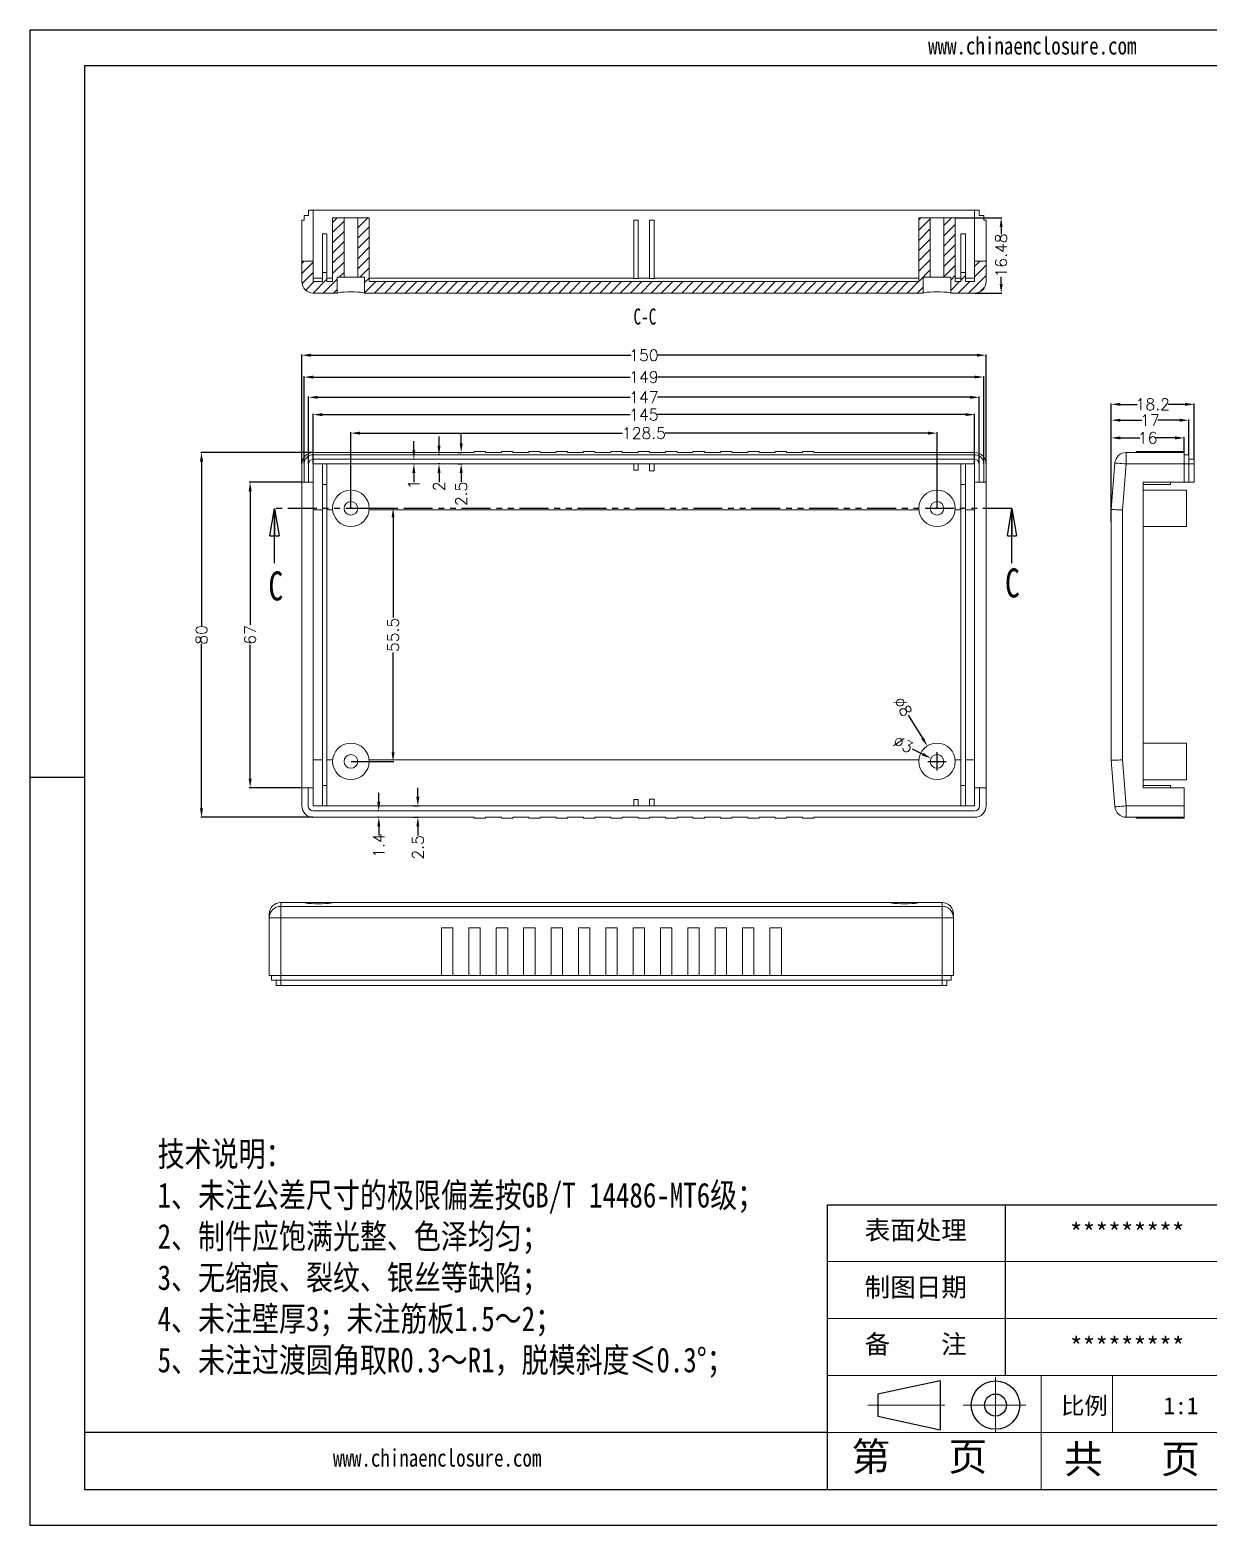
# Model space of a CAD drawing. Header units: inches. Extents: x 2335 to 3511, y 889 to 1217.
# Drawn here: x 2334.9 to 2593.4, y 889.4 to 1217.3 of the extents above; entities that cross this region are included whole.
import ezdxf

# ---------------------------------------------------------------- set-up
doc = ezdxf.new("R2010")
doc.units = ezdxf.units.IN
doc.linetypes.add('CENTER2', pattern=[28.575, 19.05, -3.175, 3.175, -3.175])
doc.linetypes.add('PHANTOM', pattern=[12.7, 6.35, -1.27, 1.27, -1.27, 1.27, -1.27])
doc.layers.add('文字', color=81, linetype='Continuous')
for name, color, linetype, lineweight in [('粗实线', 7, 'Continuous', 30), ('细实线', 3, 'Continuous', 9), ('细点划线', 2, 'CENTER2', 9)]:
    doc.layers.add(name, color=color, linetype=linetype, lineweight=lineweight)
doc.styles.add('SLDTEXTSTYLE0', font='TXT', dxfattribs={"width": 0.75})
doc.styles.add('SLDTEXTSTYLE3', font='TXT', dxfattribs={"width": 0.7})
doc.styles.get("Standard").update_dxf_attribs({"font": 'txt', "bigfont": 'gbcbig.shx'})
doc.styles.add('宋体', font='', dxfattribs={"width": 0.8, "height": 3.5})
doc.styles.get('宋体').set_extended_font_data('SimSun')
doc.dimstyles.new('2.5', dxfattribs={"dimtxt": 2.5, "dimasz": 2, "dimexe": 0.18, "dimexo": 0.0625, "dimgap": 0.09, "dimtad": 0, "dimzin": 12, "dimdsep": 46, "dimtxsty": 'Standard', "dimcen": 2, "dimclrd": 3, "dimclre": 3, "dimadec": 0, "dimazin": 0, "dimtfac": 1, "dimtofl": 0, "dimtmove": 0, "dimatfit": 3, "dimfxl": 1, "dimtolj": 1, "dimtzin": 0, "dimarcsym": 0})
pattern_1 = [(45, (0, 13.0813), (-1.122532, 1.122532), [])]

# ---------------------------------------------------------------- blocks, each defined once
blk = doc.blocks.new('_CLOSED')
at = {"color": 0, "linetype": 'ByBlock', "lineweight": -2}
for p, q in [((-1, 0.166667), (0, 0)), ((-1, 0.166667), (-1, -0.166667)), ((0, 0), (-1, -0.166667)), ((0, 0), (-1, 0))]:
    blk.add_line(p, q, dxfattribs=at)
blk = doc.blocks.new('*D202')
at = {"color": 3, "lineweight": -2}
for p, q in [((2571.97, 1112.19), (2571.97, 1135.36)), ((2573.97, 1135.18), (2577.64, 1135.18)), ((2588.17, 1135.18), (2584.49, 1135.18)), ((2590.17, 1123.19), (2590.17, 1135.36))]:
    blk.add_line(p, q, dxfattribs=at)
at = {"color": 3}
for points in [[(2573.97, 1135.51), (2573.97, 1134.85), (2571.97, 1135.18)], [(2588.17, 1135.51), (2588.17, 1134.85), (2590.17, 1135.18)]]:
    blk.add_solid(points, dxfattribs=at)
at = {"layer": 'Defpoints', "color": 0}
for p in [(2590.17, 1135.18), (2590.17, 1123.13), (2571.97, 1112.13)]:
    blk.add_point(p, dxfattribs=at)
at = {"color": 0, "insert": (2581.07, 1135.18), "char_height": 2.5, "attachment_point": 5}
blk.add_mtext('\\A1;18.2', dxfattribs=at)
blk = doc.blocks.new('*D204')
at = {"color": 3, "lineweight": -2}
for p, q in [((2571.97, 1110.52), (2571.97, 1131.88)), ((2573.97, 1131.7), (2578.71, 1131.7)), ((2586.97, 1131.7), (2582.22, 1131.7)), ((2588.97, 1124.19), (2588.97, 1131.88))]:
    blk.add_line(p, q, dxfattribs=at)
at = {"color": 3}
for points in [[(2573.97, 1132.03), (2573.97, 1131.37), (2571.97, 1131.7)], [(2586.97, 1132.03), (2586.97, 1131.37), (2588.97, 1131.7)]]:
    blk.add_solid(points, dxfattribs=at)
at = {"layer": 'Defpoints', "color": 0}
for p in [(2571.97, 1131.7), (2588.97, 1124.13), (2571.97, 1110.46)]:
    blk.add_point(p, dxfattribs=at)
at = {"color": 0, "insert": (2580.47, 1131.7), "char_height": 2.5, "attachment_point": 5}
blk.add_mtext('\\A1;17', dxfattribs=at)
blk = doc.blocks.new('*D205')
at = {"color": 3, "lineweight": -2}
for p, q in [((2571.97, 1109.5), (2571.97, 1128)), ((2573.97, 1127.82), (2578.21, 1127.82)), ((2585.97, 1127.82), (2581.72, 1127.82)), ((2587.97, 1124.89), (2587.97, 1128))]:
    blk.add_line(p, q, dxfattribs=at)
at = {"color": 3}
for points in [[(2573.97, 1128.16), (2573.97, 1127.49), (2571.97, 1127.82)], [(2585.97, 1128.16), (2585.97, 1127.49), (2587.97, 1127.82)]]:
    blk.add_solid(points, dxfattribs=at)
at = {"layer": 'Defpoints', "color": 0}
for p in [(2571.97, 1127.82), (2587.97, 1124.83), (2571.97, 1109.44)]:
    blk.add_point(p, dxfattribs=at)
at = {"color": 0, "insert": (2579.97, 1127.82), "char_height": 2.5, "attachment_point": 5}
blk.add_mtext('\\A1;16', dxfattribs=at)
blk = doc.blocks.new('*D206')
at = {"color": 3, "lineweight": -2}
for p, q in [((2396.91, 1124.63), (2372.36, 1124.63)), ((2372.54, 1122.63), (2372.54, 1086.59)), ((2372.54, 1046.63), (2372.54, 1082.66)), ((2396.97, 1044.63), (2372.36, 1044.63))]:
    blk.add_line(p, q, dxfattribs=at)
at = {"color": 3}
for points in [[(2372.2, 1122.63), (2372.87, 1122.63), (2372.54, 1124.63)], [(2372.2, 1046.63), (2372.87, 1046.63), (2372.54, 1044.63)]]:
    blk.add_solid(points, dxfattribs=at)
at = {"layer": 'Defpoints', "color": 0}
for p in [(2396.97, 1124.63), (2372.54, 1044.63), (2397.03, 1044.63)]:
    blk.add_point(p, dxfattribs=at)
at = {"color": 0, "insert": (2372.54, 1084.63), "char_height": 2.5, "attachment_point": 5, "rotation": 90}
blk.add_mtext('\\A1;80', dxfattribs=at)
blk = doc.blocks.new('*D207')
at = {"color": 3, "lineweight": -2}
for p, q in [((2405.28, 1112.44), (2405.28, 1129.05)), ((2407.28, 1128.87), (2464.86, 1128.87)), ((2531.78, 1128.87), (2474.2, 1128.87)), ((2533.78, 1112.44), (2533.78, 1129.05))]:
    blk.add_line(p, q, dxfattribs=at)
at = {"color": 3}
for points in [[(2407.28, 1129.2), (2407.28, 1128.53), (2405.28, 1128.87)], [(2531.78, 1129.2), (2531.78, 1128.53), (2533.78, 1128.87)]]:
    blk.add_solid(points, dxfattribs=at)
at = {"layer": 'Defpoints', "color": 0}
for p in [(2533.78, 1128.87), (2405.28, 1112.38), (2533.78, 1112.38)]:
    blk.add_point(p, dxfattribs=at)
at = {"color": 0, "insert": (2469.53, 1128.87), "char_height": 2.5, "attachment_point": 5}
blk.add_mtext('\\A1;128.5', dxfattribs=at)
blk = doc.blocks.new('*D208')
at = {"color": 3, "lineweight": -2}
for p, q in [((2397.03, 1122.19), (2397.03, 1133.1)), ((2399.03, 1132.92), (2466.52, 1132.92)), ((2540.03, 1132.92), (2472.54, 1132.92)), ((2542.03, 1122.19), (2542.03, 1133.1))]:
    blk.add_line(p, q, dxfattribs=at)
at = {"color": 3}
for points in [[(2399.03, 1133.26), (2399.03, 1132.59), (2397.03, 1132.92)], [(2540.03, 1133.26), (2540.03, 1132.59), (2542.03, 1132.92)]]:
    blk.add_solid(points, dxfattribs=at)
at = {"layer": 'Defpoints', "color": 0}
for p in [(2397.03, 1132.92), (2397.03, 1122.13), (2542.03, 1122.13)]:
    blk.add_point(p, dxfattribs=at)
at = {"color": 0, "insert": (2469.53, 1132.92), "char_height": 2.5, "attachment_point": 5}
blk.add_mtext('\\A1;145', dxfattribs=at)
blk = doc.blocks.new('*D209')
at = {"color": 3, "lineweight": -2}
for p, q in [((2396.03, 1122.19), (2396.03, 1136.9)), ((2398.03, 1136.72), (2466.52, 1136.72)), ((2541.03, 1136.72), (2472.54, 1136.72)), ((2543.03, 1122.19), (2543.03, 1136.9))]:
    blk.add_line(p, q, dxfattribs=at)
at = {"color": 3}
for points in [[(2398.03, 1137.05), (2398.03, 1136.39), (2396.03, 1136.72)], [(2541.03, 1137.05), (2541.03, 1136.39), (2543.03, 1136.72)]]:
    blk.add_solid(points, dxfattribs=at)
at = {"layer": 'Defpoints', "color": 0}
for p in [(2543.03, 1136.72), (2396.03, 1122.13), (2543.03, 1122.13)]:
    blk.add_point(p, dxfattribs=at)
at = {"color": 0, "insert": (2469.53, 1136.72), "char_height": 2.5, "attachment_point": 5}
blk.add_mtext('\\A1;147', dxfattribs=at)
blk = doc.blocks.new('*D210')
at = {"color": 3, "lineweight": -2}
for p, q in [((2395.03, 1122.19), (2395.03, 1141.34)), ((2397.03, 1141.16), (2466.52, 1141.16)), ((2542.03, 1141.16), (2472.54, 1141.16)), ((2544.03, 1122.19), (2544.03, 1141.34))]:
    blk.add_line(p, q, dxfattribs=at)
at = {"color": 3}
for points in [[(2397.03, 1141.49), (2397.03, 1140.83), (2395.03, 1141.16)], [(2542.03, 1141.49), (2542.03, 1140.83), (2544.03, 1141.16)]]:
    blk.add_solid(points, dxfattribs=at)
at = {"layer": 'Defpoints', "color": 0}
for p in [(2544.03, 1141.16), (2395.03, 1122.13), (2544.03, 1122.13)]:
    blk.add_point(p, dxfattribs=at)
at = {"color": 0, "insert": (2469.53, 1141.16), "char_height": 2.5, "attachment_point": 5}
blk.add_mtext('\\A1;149', dxfattribs=at)
blk = doc.blocks.new('*D211')
at = {"color": 3, "lineweight": -2}
for p, q in [((2394.53, 1122.19), (2394.53, 1146.13)), ((2396.53, 1145.95), (2466.73, 1145.95)), ((2542.53, 1145.95), (2472.33, 1145.95)), ((2544.53, 1122.19), (2544.53, 1146.13))]:
    blk.add_line(p, q, dxfattribs=at)
at = {"color": 3}
for points in [[(2396.53, 1146.28), (2396.53, 1145.62), (2394.53, 1145.95)], [(2542.53, 1146.28), (2542.53, 1145.62), (2544.53, 1145.95)]]:
    blk.add_solid(points, dxfattribs=at)
at = {"layer": 'Defpoints', "color": 0}
for p in [(2394.53, 1145.95), (2394.53, 1122.13), (2544.53, 1122.13)]:
    blk.add_point(p, dxfattribs=at)
at = {"color": 0, "insert": (2469.53, 1145.95), "char_height": 2.5, "attachment_point": 5}
blk.add_mtext('\\A1;150', dxfattribs=at)
blk = doc.blocks.new('*D212')
at = {"color": 3, "lineweight": -2}
for p, q in [((2394.47, 1118.13), (2383.02, 1118.13)), ((2383.2, 1116.13), (2383.2, 1086.8)), ((2383.2, 1053.13), (2383.2, 1082.45)), ((2394.47, 1051.13), (2383.02, 1051.13))]:
    blk.add_line(p, q, dxfattribs=at)
at = {"color": 3}
for points in [[(2382.87, 1116.13), (2383.53, 1116.13), (2383.2, 1118.13)], [(2382.87, 1053.13), (2383.53, 1053.13), (2383.2, 1051.13)]]:
    blk.add_solid(points, dxfattribs=at)
at = {"layer": 'Defpoints', "color": 0}
for p in [(2383.2, 1118.13), (2394.53, 1118.13), (2394.53, 1051.13)]:
    blk.add_point(p, dxfattribs=at)
at = {"color": 0, "insert": (2383.2, 1084.63), "char_height": 2.5, "attachment_point": 5, "rotation": 90}
blk.add_mtext('\\A1;67', dxfattribs=at)
blk = doc.blocks.new('*D213')
at = {"color": 3, "lineweight": -2}
for p, q in [((2411.4, 1048.03), (2411.4, 1050.03)), ((2411.34, 1046.03), (2411.22, 1046.03)), ((2411.34, 1044.63), (2411.22, 1044.63)), ((2411.4, 1042.63), (2411.4, 1040.63))]:
    blk.add_line(p, q, dxfattribs=at)
at = {"color": 3}
for points in [[(2411.07, 1048.03), (2411.74, 1048.03), (2411.4, 1046.03)], [(2411.07, 1042.63), (2411.74, 1042.63), (2411.4, 1044.63)]]:
    blk.add_solid(points, dxfattribs=at)
at = {"layer": 'Defpoints', "color": 0}
for p in [(2411.4, 1046.03), (2411.4, 1044.63), (2411.4, 1044.63)]:
    blk.add_point(p, dxfattribs=at)
at = {"color": 0, "insert": (2411.4, 1038.45), "char_height": 2.5, "attachment_point": 5, "rotation": 90}
blk.add_mtext('\\A1;1.4', dxfattribs=at)
blk = doc.blocks.new('*D214')
at = {"color": 3, "lineweight": -2}
for p, q in [((2419.97, 1049.13), (2419.97, 1051.13)), ((2418.99, 1047.13), (2420.15, 1047.13)), ((2418.99, 1044.63), (2420.15, 1044.63)), ((2419.97, 1042.63), (2419.97, 1040.63))]:
    blk.add_line(p, q, dxfattribs=at)
at = {"color": 3}
for points in [[(2419.63, 1049.13), (2420.3, 1049.13), (2419.97, 1047.13)], [(2419.63, 1042.63), (2420.3, 1042.63), (2419.97, 1044.63)]]:
    blk.add_solid(points, dxfattribs=at)
at = {"layer": 'Defpoints', "color": 0}
for p in [(2418.93, 1047.13), (2418.93, 1044.63), (2419.97, 1044.63)]:
    blk.add_point(p, dxfattribs=at)
at = {"color": 0, "insert": (2419.97, 1038.04), "char_height": 2.5, "attachment_point": 5, "rotation": 90}
blk.add_mtext('\\A1;2.5', dxfattribs=at)
blk = doc.blocks.new('*D215')
at = {"color": 3, "lineweight": -2}
for p, q in [((2419.09, 1125.13), (2419.09, 1127.13)), ((2419.07, 1123.13), (2419.27, 1123.13)), ((2419.07, 1122.13), (2419.27, 1122.13)), ((2419.09, 1120.13), (2419.09, 1118.13))]:
    blk.add_line(p, q, dxfattribs=at)
at = {"color": 3}
for points in [[(2418.75, 1125.13), (2419.42, 1125.13), (2419.09, 1123.13)], [(2418.75, 1120.13), (2419.42, 1120.13), (2419.09, 1122.13)]]:
    blk.add_solid(points, dxfattribs=at)
at = {"layer": 'Defpoints', "color": 0}
for p in [(2419, 1123.13), (2419, 1122.13), (2419.09, 1122.13)]:
    blk.add_point(p, dxfattribs=at)
at = {"color": 0, "insert": (2419.09, 1117.62), "char_height": 2.5, "attachment_point": 5, "rotation": 90}
blk.add_mtext('\\A1;1', dxfattribs=at)
blk = doc.blocks.new('*D216')
at = {"color": 3, "lineweight": -2}
for p, q in [((2424.61, 1126.13), (2424.61, 1128.13)), ((2424.75, 1124.13), (2424.43, 1124.13)), ((2424.75, 1122.13), (2424.43, 1122.13)), ((2424.61, 1120.13), (2424.61, 1118.13))]:
    blk.add_line(p, q, dxfattribs=at)
at = {"color": 3}
for points in [[(2424.27, 1126.13), (2424.94, 1126.13), (2424.61, 1124.13)], [(2424.27, 1120.13), (2424.94, 1120.13), (2424.61, 1122.13)]]:
    blk.add_solid(points, dxfattribs=at)
at = {"layer": 'Defpoints', "color": 0}
for p in [(2424.61, 1122.13), (2424.82, 1124.13), (2424.82, 1122.13)]:
    blk.add_point(p, dxfattribs=at)
at = {"color": 0, "insert": (2424.61, 1117.2), "char_height": 2.5, "attachment_point": 5, "rotation": 90}
blk.add_mtext('\\A1;2', dxfattribs=at)
blk = doc.blocks.new('*D217')
at = {"color": 3, "lineweight": -2}
for p, q in [((2429.47, 1126.63), (2429.47, 1128.63)), ((2428.66, 1124.63), (2429.65, 1124.63)), ((2428.66, 1122.13), (2429.65, 1122.13)), ((2429.47, 1120.13), (2429.47, 1118.13))]:
    blk.add_line(p, q, dxfattribs=at)
at = {"color": 3}
for points in [[(2429.14, 1126.63), (2429.8, 1126.63), (2429.47, 1124.63)], [(2429.14, 1120.13), (2429.8, 1120.13), (2429.47, 1122.13)]]:
    blk.add_solid(points, dxfattribs=at)
at = {"layer": 'Defpoints', "color": 0}
for p in [(2428.6, 1124.63), (2428.6, 1122.13), (2429.47, 1122.13)]:
    blk.add_point(p, dxfattribs=at)
at = {"color": 0, "insert": (2429.47, 1115.54), "char_height": 2.5, "attachment_point": 5, "rotation": 90}
blk.add_mtext('\\A1;2.5', dxfattribs=at)
blk = doc.blocks.new('*D218')
at = {"color": 3, "lineweight": -2}
for p, q in [((2405.34, 1112.38), (2414.71, 1112.38)), ((2414.53, 1110.38), (2414.53, 1088.47)), ((2414.53, 1058.88), (2414.53, 1080.79)), ((2405.34, 1056.88), (2414.71, 1056.88))]:
    blk.add_line(p, q, dxfattribs=at)
at = {"color": 3}
for points in [[(2414.2, 1110.38), (2414.86, 1110.38), (2414.53, 1112.38)], [(2414.2, 1058.88), (2414.86, 1058.88), (2414.53, 1056.88)]]:
    blk.add_solid(points, dxfattribs=at)
at = {"layer": 'Defpoints', "color": 0}
for p in [(2405.28, 1112.38), (2414.53, 1112.38), (2405.28, 1056.88)]:
    blk.add_point(p, dxfattribs=at)
at = {"color": 0, "insert": (2414.53, 1084.63), "char_height": 2.5, "attachment_point": 5, "rotation": 90}
blk.add_mtext('\\A1;55.5', dxfattribs=at)
blk = doc.blocks.new('*D219')
at = {"color": 3, "lineweight": -2}
for p, q in [((2527.43, 1067.06), (2530.6, 1061.97)), ((2531.78, 1056.88), (2535.78, 1056.88)), ((2533.78, 1054.88), (2533.78, 1058.88))]:
    blk.add_line(p, q, dxfattribs=at)
at = {"color": 3}
blk.add_solid([(2530.89, 1062.14), (2530.32, 1061.79), (2531.66, 1060.27)], dxfattribs=at)
at = {"layer": 'Defpoints', "color": 0}
for p in [(2531.66, 1060.27), (2535.9, 1053.48)]:
    blk.add_point(p, dxfattribs=at)
at = {"color": 0, "insert": (2526.28, 1068.9), "char_height": 2.5, "attachment_point": 5, "rotation": 301.9473}
blk.add_mtext('\\A1;∅8', dxfattribs=at)
blk = doc.blocks.new('*D220')
at = {"color": 3, "lineweight": -2}
for p, q in [((2528.3, 1059.66), (2530.66, 1058.46)), ((2531.78, 1056.88), (2535.78, 1056.88)), ((2533.78, 1054.88), (2533.78, 1058.88))]:
    blk.add_line(p, q, dxfattribs=at)
at = {"color": 3}
blk.add_solid([(2530.81, 1058.76), (2530.51, 1058.17), (2532.44, 1057.56)], dxfattribs=at)
at = {"layer": 'Defpoints', "color": 0}
for p in [(2532.44, 1057.56), (2535.12, 1056.2)]:
    blk.add_point(p, dxfattribs=at)
at = {"color": 0, "insert": (2526.36, 1060.65), "char_height": 2.5, "attachment_point": 5, "rotation": 333.0579}
blk.add_mtext('\\A1;∅3', dxfattribs=at)
blk = doc.blocks.new('*D221')
at = {"color": 3, "lineweight": -2}
for p, q in [((2537.84, 1176.06), (2548.02, 1176.06)), ((2547.84, 1174.06), (2547.84, 1172.49)), ((2547.84, 1161.58), (2547.84, 1163.15)), ((2542.09, 1159.58), (2548.02, 1159.58))]:
    blk.add_line(p, q, dxfattribs=at)
at = {"color": 3}
for points in [[(2547.51, 1174.06), (2548.17, 1174.06), (2547.84, 1176.06)], [(2547.51, 1161.58), (2548.17, 1161.58), (2547.84, 1159.58)]]:
    blk.add_solid(points, dxfattribs=at)
at = {"layer": 'Defpoints', "color": 0}
for p in [(2537.78, 1176.06), (2547.84, 1176.06), (2542.03, 1159.58)]:
    blk.add_point(p, dxfattribs=at)
at = {"color": 0, "insert": (2547.84, 1167.82), "char_height": 2.5, "attachment_point": 5, "rotation": 90}
blk.add_mtext('\\A1;16.48', dxfattribs=at)

msp = doc.modelspace()

# ---------------------------------------------------------------- hatches: boundary and pattern name
at = {"linetype": 'Continuous', "lineweight": 0}
h = msp.add_hatch(dxfattribs=at)
h.set_pattern_fill('ANSI31', color=4, scale=0.5, style=0)
h.set_pattern_definition(pattern_1)
edge = h.paths.add_edge_path(flags=0)
edge.add_line((2400.03, 1164.061), (2399.03, 1164.061))
edge.add_line((2399.03, 1164.061), (2399.03, 1162.089))
edge.add_line((2399.03, 1162.089), (2397.03, 1162.089))
edge.add_line((2397.03, 1162.089), (2397.03, 1166.561))
edge.add_line((2397.03, 1166.561), (2394.53, 1166.561))
edge.add_line((2394.53, 1166.561), (2394.53, 1162.089))
edge.add_ellipse((2397.03, 1162.089), major_axis=(0, -2.508), ratio=0.9968153, start_angle=270, end_angle=360)
edge.add_line((2397.03, 1159.581), (2402.28, 1159.581))
edge.add_line((2402.28, 1159.581), (2402.28, 1163.061))
edge.add_line((2402.28, 1163.061), (2403.78, 1163.061))
edge.add_line((2403.78, 1163.061), (2403.78, 1176.061))
edge.add_line((2403.78, 1176.061), (2401.28, 1176.061))
edge.add_line((2401.28, 1176.061), (2401.28, 1162.089))
edge.add_line((2401.28, 1162.089), (2400.03, 1162.089))
edge.add_line((2400.03, 1162.089), (2400.03, 1164.061))
h = msp.add_hatch(dxfattribs=at)
h.set_pattern_fill('ANSI31', color=4, scale=0.5, style=0)
h.set_pattern_definition(pattern_1)
h.paths.add_polyline_path([(2406.78, 1176.061), (2406.78, 1163.061), (2408.28, 1163.061), (2408.28, 1159.581), (2530.78, 1159.581), (2530.78, 1163.061), (2532.28, 1163.061), (2532.28, 1176.061), (2529.78, 1176.061), (2529.78, 1162.089), (2409.28, 1162.089), (2409.28, 1176.061)], flags=0)
h = msp.add_hatch(dxfattribs=at)
h.set_pattern_fill('ANSI31', color=4, scale=0.5, style=0)
h.set_pattern_definition(pattern_1)
edge = h.paths.add_edge_path(flags=0)
edge.add_line((2540.03, 1164.061), (2539.03, 1164.061))
edge.add_line((2539.03, 1164.061), (2539.03, 1162.089))
edge.add_line((2539.03, 1162.089), (2537.78, 1162.089))
edge.add_line((2537.78, 1162.089), (2537.78, 1176.061))
edge.add_line((2537.78, 1176.061), (2535.28, 1176.061))
edge.add_line((2535.28, 1176.061), (2535.28, 1163.061))
edge.add_line((2535.28, 1163.061), (2536.78, 1163.061))
edge.add_line((2536.78, 1163.061), (2536.78, 1159.581))
edge.add_line((2536.78, 1159.581), (2542.03, 1159.581))
edge.add_ellipse((2542.03, 1162.089), major_axis=(0, -2.508), ratio=0.9968153, start_angle=0, end_angle=90)
edge.add_line((2544.53, 1162.089), (2544.53, 1166.561))
edge.add_line((2544.53, 1166.561), (2542.03, 1166.561))
edge.add_line((2542.03, 1166.561), (2542.03, 1162.089))
edge.add_line((2542.03, 1162.089), (2540.03, 1162.089))
edge.add_line((2540.03, 1162.089), (2540.03, 1164.061))

# ---------------------------------------------------------------- linework, layer by layer
for p, q in [((2334.921, 1217.282), (2798.587, 1217.282)), ((2334.921, 1217.282), (2334.921, 889.437)), ((2346.919, 1209.476), (2790.781, 1209.476)), ((2346.919, 1209.476), (2346.919, 897.243)), ((2346.919, 1053.359), (2334.921, 1053.359)), ((2334.921, 1041.217), (2334.921, 889.437)), ((2509.771, 897.243), (2509.771, 959.69)), ((2509.771, 959.69), (2790.781, 959.69)), ((2548.8, 922.222), (2548.8, 959.69)), ((2509.771, 909.732), (2346.919, 909.732)), ((2346.919, 897.243), (2790.781, 897.243)), ((2334.921, 889.437), (2798.587, 889.437)), ((2334.921, 889.437), (2549.581, 889.437))]:
    msp.add_line(p, q)
at = {"color": 7, "linetype": 'Continuous', "lineweight": 15}
for p, q in [((2396.03, 1177.761), (2396.03, 1176.561)), ((2396.03, 1177.761), (2397.03, 1177.761)), ((2397.03, 1166.561), (2397.03, 1177.761)), ((2397.03, 1177.761), (2542.03, 1177.761)), ((2542.03, 1177.761), (2543.03, 1177.761)), ((2542.03, 1166.561), (2542.03, 1177.761)), ((2543.03, 1177.761), (2543.03, 1176.561)), ((2394.53, 1175.561), (2395.03, 1175.561)), ((2394.53, 1166.561), (2394.53, 1175.561)), ((2395.03, 1176.561), (2395.03, 1175.561)), ((2395.03, 1176.561), (2396.03, 1176.561)), ((2401.28, 1176.061), (2401.28, 1162.089)), ((2401.28, 1176.061), (2403.78, 1176.061)), ((2403.78, 1176.061), (2403.78, 1163.061)), ((2406.78, 1176.061), (2403.78, 1176.061)), ((2406.78, 1176.061), (2409.28, 1176.061)), ((2406.78, 1163.061), (2406.78, 1176.061)), ((2409.28, 1162.089), (2409.28, 1176.061)), ((2467.28, 1175.561), (2467.28, 1162.757)), ((2467.28, 1175.561), (2468.28, 1175.561)), ((2468.28, 1175.561), (2468.28, 1162.757)), ((2470.78, 1175.561), (2470.78, 1162.749)), ((2470.78, 1175.561), (2471.78, 1175.561)), ((2471.78, 1175.561), (2471.78, 1162.749)), ((2529.78, 1162.089), (2529.78, 1176.061)), ((2529.78, 1176.061), (2532.28, 1176.061)), ((2532.28, 1163.061), (2532.28, 1176.061)), ((2532.28, 1176.061), (2535.28, 1176.061)), ((2535.28, 1176.061), (2535.28, 1163.061)), ((2535.28, 1176.061), (2537.78, 1176.061)), ((2537.78, 1176.061), (2537.78, 1162.089)), ((2543.03, 1176.561), (2544.03, 1176.561)), ((2544.03, 1176.561), (2544.03, 1175.561)), ((2544.53, 1175.561), (2544.03, 1175.561)), ((2544.53, 1166.561), (2544.53, 1175.561)), ((2400.03, 1172.561), (2399.03, 1172.561)), ((2399.03, 1164.061), (2399.03, 1172.561)), ((2400.03, 1164.061), (2400.03, 1172.561)), ((2539.03, 1172.561), (2540.03, 1172.561)), ((2539.03, 1164.061), (2539.03, 1172.561)), ((2540.03, 1164.061), (2540.03, 1172.561)), ((2394.53, 1166.561), (2394.53, 1162.089)), ((2394.53, 1166.561), (2397.03, 1166.561)), ((2397.03, 1166.561), (2397.03, 1162.089)), ((2399.03, 1164.061), (2399.03, 1162.089)), ((2399.03, 1164.061), (2400.03, 1164.061)), ((2400.03, 1162.089), (2400.03, 1164.061)), ((2539.03, 1162.089), (2539.03, 1164.061)), ((2539.03, 1164.061), (2540.03, 1164.061)), ((2540.03, 1164.061), (2540.03, 1162.089)), ((2542.03, 1162.089), (2542.03, 1166.561)), ((2544.53, 1166.561), (2542.03, 1166.561)), ((2544.53, 1162.089), (2544.53, 1166.561)), ((2397.03, 1162.869), (2399.03, 1162.869)), ((2397.03, 1162.089), (2399.03, 1162.089)), ((2400.03, 1162.869), (2401.28, 1162.869)), ((2400.03, 1162.089), (2401.28, 1162.089)), ((2403.78, 1163.061), (2402.28, 1163.061)), ((2402.28, 1159.581), (2402.28, 1163.061)), ((2403.78, 1163.061), (2406.78, 1163.061)), ((2408.28, 1163.061), (2406.78, 1163.061)), ((2408.28, 1163.061), (2408.28, 1159.581)), ((2409.28, 1162.869), (2467.28, 1162.869)), ((2409.28, 1162.089), (2529.78, 1162.089)), ((2468.28, 1162.757), (2467.28, 1162.757)), ((2468.28, 1162.869), (2470.78, 1162.869)), ((2471.78, 1162.749), (2470.78, 1162.749)), ((2471.78, 1162.869), (2529.78, 1162.869)), ((2530.78, 1163.061), (2530.78, 1159.581)), ((2532.28, 1163.061), (2530.78, 1163.061)), ((2535.28, 1163.061), (2532.28, 1163.061)), ((2536.78, 1163.061), (2535.28, 1163.061)), ((2536.78, 1159.581), (2536.78, 1163.061)), ((2537.78, 1162.869), (2539.03, 1162.869)), ((2537.78, 1162.089), (2539.03, 1162.089)), ((2540.03, 1162.869), (2542.03, 1162.869)), ((2540.03, 1162.089), (2542.03, 1162.089)), ((2397.03, 1159.581), (2402.28, 1159.581)), ((2408.28, 1159.581), (2530.78, 1159.581)), ((2536.78, 1159.581), (2542.03, 1159.581)), ((2432.28, 1124.627), (2397.03, 1124.627)), ((2432.28, 1124.827), (2432.28, 1124.627)), ((2434.78, 1124.827), (2432.28, 1124.827)), ((2434.78, 1124.827), (2434.78, 1124.627)), ((2438.28, 1124.627), (2434.78, 1124.627)), ((2438.28, 1124.827), (2438.28, 1124.627)), ((2440.78, 1124.827), (2438.28, 1124.827)), ((2440.78, 1124.827), (2440.78, 1124.627)), ((2444.28, 1124.627), (2440.78, 1124.627)), ((2444.28, 1124.827), (2444.28, 1124.627)), ((2446.78, 1124.827), (2444.28, 1124.827)), ((2446.78, 1124.827), (2446.78, 1124.627)), ((2450.28, 1124.627), (2446.78, 1124.627)), ((2450.28, 1124.827), (2450.28, 1124.627)), ((2452.78, 1124.827), (2450.28, 1124.827)), ((2452.78, 1124.827), (2452.78, 1124.627)), ((2456.28, 1124.627), (2452.78, 1124.627)), ((2456.28, 1124.827), (2456.28, 1124.627)), ((2458.78, 1124.827), (2456.28, 1124.827)), ((2458.78, 1124.827), (2458.78, 1124.627)), ((2462.28, 1124.627), (2458.78, 1124.627)), ((2462.28, 1124.827), (2462.28, 1124.627)), ((2464.78, 1124.827), (2462.28, 1124.827)), ((2464.78, 1124.827), (2464.78, 1124.627)), ((2468.28, 1124.627), (2464.78, 1124.627)), ((2470.78, 1124.827), (2468.28, 1124.827)), ((2468.28, 1124.827), (2468.28, 1124.627)), ((2470.78, 1124.827), (2470.78, 1124.627)), ((2474.28, 1124.627), (2470.78, 1124.627)), ((2474.28, 1124.827), (2474.28, 1124.627)), ((2474.28, 1124.827), (2476.78, 1124.827)), ((2476.78, 1124.827), (2476.78, 1124.627)), ((2480.28, 1124.627), (2476.78, 1124.627)), ((2480.28, 1124.827), (2480.28, 1124.627)), ((2480.28, 1124.827), (2482.78, 1124.827)), ((2482.78, 1124.827), (2482.78, 1124.627)), ((2486.28, 1124.627), (2482.78, 1124.627)), ((2486.28, 1124.827), (2486.28, 1124.627)), ((2486.28, 1124.827), (2488.78, 1124.827)), ((2488.78, 1124.827), (2488.78, 1124.627)), ((2492.28, 1124.627), (2488.78, 1124.627)), ((2492.28, 1124.827), (2492.28, 1124.627)), ((2492.28, 1124.827), (2494.78, 1124.827)), ((2494.78, 1124.827), (2494.78, 1124.627)), ((2498.28, 1124.627), (2494.78, 1124.627)), ((2498.28, 1124.827), (2498.28, 1124.627)), ((2498.28, 1124.827), (2500.78, 1124.827)), ((2500.78, 1124.827), (2500.78, 1124.627)), ((2504.28, 1124.627), (2500.78, 1124.627)), ((2504.28, 1124.827), (2504.28, 1124.627)), ((2504.28, 1124.827), (2506.78, 1124.827)), ((2506.78, 1124.827), (2506.78, 1124.627)), ((2542.03, 1124.627), (2506.78, 1124.627)), ((2575.275, 1122.127), (2575.275, 1124.627)), ((2575.275, 1124.627), (2587.967, 1124.627)), ((2587.967, 1124.827), (2577.467, 1124.827)), ((2577.467, 1124.827), (2577.467, 1124.627)), ((2587.967, 1124.827), (2587.967, 1124.627)), ((2587.967, 1124.627), (2587.967, 1122.127)), ((2394.53, 1122.127), (2394.53, 1118.127)), ((2395.03, 1122.127), (2395.03, 1118.127)), ((2396.03, 1122.127), (2396.03, 1118.127)), ((2542.03, 1124.127), (2397.03, 1124.127)), ((2542.03, 1123.127), (2397.03, 1123.127)), ((2397.03, 1122.127), (2542.03, 1122.127)), ((2397.03, 1118.127), (2397.03, 1122.127)), ((2399.03, 1122.127), (2399.03, 1117.627)), ((2400.03, 1117.627), (2400.03, 1122.127)), ((2467.28, 1122.127), (2467.28, 1120.727)), ((2468.28, 1120.727), (2468.28, 1122.127)), ((2470.78, 1122.127), (2470.78, 1120.627)), ((2471.78, 1120.627), (2471.78, 1122.127)), ((2539.03, 1117.627), (2539.03, 1122.127)), ((2540.03, 1122.127), (2540.03, 1117.627)), ((2542.03, 1122.127), (2542.03, 1118.127)), ((2543.03, 1118.127), (2543.03, 1122.127)), ((2544.03, 1118.127), (2544.03, 1122.127)), ((2544.53, 1118.127), (2544.53, 1122.127)), ((2571.967, 1112.127), (2572.783, 1122.327)), ((2575.275, 1122.127), (2574.467, 1112.028)), ((2587.967, 1122.127), (2575.275, 1122.127)), ((2588.967, 1124.127), (2587.967, 1124.127)), ((2587.967, 1122.127), (2587.967, 1118.127)), ((2588.967, 1122.127), (2587.967, 1122.127)), ((2588.967, 1124.127), (2588.967, 1122.127)), ((2590.167, 1123.127), (2588.967, 1123.127)), ((2588.967, 1122.127), (2588.967, 1118.127)), ((2590.167, 1122.127), (2588.967, 1122.127)), ((2590.167, 1123.127), (2590.167, 1122.127)), ((2590.167, 1122.127), (2590.167, 1118.127)), ((2394.53, 1118.127), (2395.03, 1118.127)), ((2394.53, 1051.127), (2394.53, 1118.127)), ((2395.03, 1118.127), (2396.03, 1118.127)), ((2396.03, 1118.127), (2397.03, 1118.127)), ((2397.03, 1051.127), (2397.03, 1118.127)), ((2467.28, 1120.727), (2468.28, 1120.727)), ((2470.78, 1120.627), (2471.78, 1120.627)), ((2542.03, 1118.127), (2543.03, 1118.127)), ((2542.03, 1051.127), (2542.03, 1118.127)), ((2543.03, 1118.127), (2544.03, 1118.127)), ((2544.53, 1118.127), (2544.03, 1118.127)), ((2544.53, 1051.127), (2544.53, 1118.127)), ((2578.967, 1051.127), (2578.967, 1118.127)), ((2578.967, 1118.127), (2587.967, 1118.127)), ((2584.967, 1118.127), (2584.967, 1117.627)), ((2588.967, 1118.127), (2587.967, 1118.127)), ((2590.167, 1118.127), (2588.967, 1118.127)), ((2400.03, 1117.627), (2399.03, 1117.627)), ((2399.03, 1117.627), (2399.03, 1051.627)), ((2400.03, 1051.627), (2400.03, 1117.627)), ((2539.03, 1117.627), (2540.03, 1117.627)), ((2539.03, 1051.627), (2539.03, 1117.627)), ((2540.03, 1117.627), (2540.03, 1051.627)), ((2578.967, 1117.627), (2584.967, 1117.627)), ((2588.467, 1116.377), (2578.967, 1116.377)), ((2588.467, 1116.377), (2588.467, 1108.377)), ((2397.03, 1112.028), (2399.03, 1112.028)), ((2400.03, 1112.028), (2401.295, 1112.028)), ((2409.264, 1112.028), (2529.795, 1112.028)), ((2537.764, 1112.028), (2539.03, 1112.028)), ((2540.03, 1112.028), (2542.03, 1112.028)), ((2571.967, 1057.127), (2571.967, 1112.127)), ((2574.467, 1112.028), (2574.467, 1057.227)), ((2578.967, 1108.377), (2588.467, 1108.377)), ((2588.467, 1060.877), (2578.967, 1060.877)), ((2588.467, 1052.877), (2588.467, 1060.877)), ((2397.03, 1057.227), (2399.03, 1057.227)), ((2400.03, 1057.227), (2401.295, 1057.227)), ((2409.264, 1057.227), (2529.795, 1057.227)), ((2537.764, 1057.227), (2539.03, 1057.227)), ((2540.03, 1057.227), (2542.03, 1057.227)), ((2572.783, 1046.928), (2571.967, 1057.127)), ((2574.467, 1057.227), (2575.275, 1047.127)), ((2578.967, 1052.877), (2588.467, 1052.877)), ((2395.93, 1051.127), (2394.53, 1051.127)), ((2394.53, 1051.127), (2394.53, 1047.127)), ((2395.93, 1051.127), (2395.93, 1047.127)), ((2397.03, 1051.127), (2395.93, 1051.127)), ((2397.03, 1047.127), (2397.03, 1051.127)), ((2399.03, 1051.627), (2399.03, 1047.127)), ((2399.03, 1051.627), (2400.03, 1051.627)), ((2400.03, 1047.127), (2400.03, 1051.627)), ((2539.03, 1047.127), (2539.03, 1051.627)), ((2540.03, 1051.627), (2539.03, 1051.627)), ((2540.03, 1051.627), (2540.03, 1047.127)), ((2543.13, 1051.127), (2542.03, 1051.127)), ((2542.03, 1051.127), (2542.03, 1047.127)), ((2543.13, 1047.127), (2543.13, 1051.127)), ((2543.13, 1051.127), (2544.53, 1051.127)), ((2544.53, 1047.127), (2544.53, 1051.127)), ((2578.967, 1051.627), (2584.967, 1051.627)), ((2587.967, 1051.127), (2578.967, 1051.127)), ((2584.967, 1051.627), (2584.967, 1051.127)), ((2587.967, 1051.127), (2587.967, 1047.127)), ((2467.28, 1047.127), (2397.03, 1047.127)), ((2397.03, 1046.027), (2542.03, 1046.027)), ((2467.28, 1047.127), (2467.28, 1048.527)), ((2467.28, 1048.527), (2468.28, 1048.527)), ((2468.28, 1047.127), (2467.28, 1047.127)), ((2468.28, 1048.527), (2468.28, 1047.127)), ((2470.78, 1047.127), (2468.28, 1047.127)), ((2470.78, 1047.127), (2470.78, 1048.627)), ((2470.78, 1048.627), (2471.78, 1048.627)), ((2471.78, 1047.127), (2470.78, 1047.127)), ((2471.78, 1048.627), (2471.78, 1047.127)), ((2542.03, 1047.127), (2471.78, 1047.127)), ((2575.275, 1047.127), (2575.275, 1044.627)), ((2575.275, 1047.127), (2587.967, 1047.127)), ((2587.967, 1047.127), (2587.967, 1044.627)), ((2397.03, 1044.627), (2432.28, 1044.627)), ((2432.28, 1044.427), (2432.28, 1044.627)), ((2434.78, 1044.427), (2432.28, 1044.427)), ((2434.78, 1044.427), (2434.78, 1044.627)), ((2434.78, 1044.627), (2438.28, 1044.627)), ((2438.28, 1044.427), (2438.28, 1044.627)), ((2440.78, 1044.427), (2438.28, 1044.427)), ((2440.78, 1044.427), (2440.78, 1044.627)), ((2440.78, 1044.627), (2444.28, 1044.627)), ((2444.28, 1044.427), (2444.28, 1044.627)), ((2446.78, 1044.427), (2444.28, 1044.427)), ((2446.78, 1044.427), (2446.78, 1044.627)), ((2446.78, 1044.627), (2450.28, 1044.627)), ((2450.28, 1044.427), (2450.28, 1044.627)), ((2452.78, 1044.427), (2450.28, 1044.427)), ((2452.78, 1044.427), (2452.78, 1044.627)), ((2452.78, 1044.627), (2456.28, 1044.627)), ((2456.28, 1044.427), (2456.28, 1044.627)), ((2458.78, 1044.427), (2456.28, 1044.427)), ((2458.78, 1044.627), (2462.28, 1044.627)), ((2458.78, 1044.427), (2458.78, 1044.627)), ((2462.28, 1044.427), (2462.28, 1044.627)), ((2464.78, 1044.427), (2462.28, 1044.427)), ((2464.78, 1044.427), (2464.78, 1044.627)), ((2464.78, 1044.627), (2468.28, 1044.627)), ((2468.28, 1044.427), (2468.28, 1044.627)), ((2470.78, 1044.427), (2468.28, 1044.427)), ((2470.78, 1044.427), (2470.78, 1044.627)), ((2470.78, 1044.627), (2474.28, 1044.627)), ((2474.28, 1044.427), (2474.28, 1044.627)), ((2474.28, 1044.427), (2476.78, 1044.427)), ((2476.78, 1044.427), (2476.78, 1044.627)), ((2476.78, 1044.627), (2480.28, 1044.627)), ((2480.28, 1044.427), (2480.28, 1044.627)), ((2480.28, 1044.427), (2482.78, 1044.427)), ((2482.78, 1044.427), (2482.78, 1044.627)), ((2482.78, 1044.627), (2486.28, 1044.627)), ((2486.28, 1044.427), (2486.28, 1044.627)), ((2486.28, 1044.427), (2488.78, 1044.427)), ((2488.78, 1044.427), (2488.78, 1044.627)), ((2488.78, 1044.627), (2492.28, 1044.627)), ((2492.28, 1044.427), (2492.28, 1044.627)), ((2492.28, 1044.427), (2494.78, 1044.427)), ((2494.78, 1044.427), (2494.78, 1044.627)), ((2494.78, 1044.627), (2498.28, 1044.627)), ((2498.28, 1044.427), (2498.28, 1044.627)), ((2498.28, 1044.427), (2500.78, 1044.427)), ((2500.78, 1044.427), (2500.78, 1044.627)), ((2500.78, 1044.627), (2504.28, 1044.627)), ((2504.28, 1044.427), (2504.28, 1044.627)), ((2504.28, 1044.427), (2506.78, 1044.427)), ((2506.78, 1044.427), (2506.78, 1044.627)), ((2506.78, 1044.627), (2542.03, 1044.627)), ((2587.967, 1044.627), (2575.275, 1044.627)), ((2577.467, 1044.427), (2577.467, 1044.627)), ((2587.967, 1044.427), (2577.467, 1044.427)), ((2587.967, 1044.427), (2587.967, 1044.627)), ((2387.407, 1022.617), (2387.407, 1023.425)), ((2389.907, 1025.925), (2389.907, 1025.109)), ((2389.907, 1025.925), (2395.167, 1025.925)), ((2389.907, 1022.617), (2389.907, 1025.109)), ((2389.907, 1025.109), (2534.907, 1025.109)), ((2401.146, 1025.925), (2395.167, 1025.925)), ((2401.146, 1025.925), (2523.667, 1025.925)), ((2523.667, 1025.925), (2529.646, 1025.925)), ((2529.646, 1025.925), (2534.907, 1025.925)), ((2534.907, 1025.109), (2534.907, 1025.925)), ((2534.907, 1022.617), (2534.907, 1025.109)), ((2537.407, 1023.425), (2537.407, 1022.617)), ((2387.407, 1022.617), (2389.907, 1022.617)), ((2387.407, 1009.925), (2387.407, 1022.617)), ((2534.907, 1022.617), (2389.907, 1022.617)), ((2389.907, 1022.617), (2389.907, 1009.925)), ((2425.157, 1020.425), (2427.657, 1020.425)), ((2425.157, 1009.925), (2425.157, 1020.425)), ((2427.657, 1020.425), (2427.657, 1009.925)), ((2431.157, 1020.425), (2433.657, 1020.425)), ((2431.157, 1009.925), (2431.157, 1020.425)), ((2433.657, 1020.425), (2433.657, 1009.925)), ((2437.157, 1020.425), (2439.657, 1020.425)), ((2437.157, 1009.925), (2437.157, 1020.425)), ((2439.657, 1020.425), (2439.657, 1009.925)), ((2443.157, 1020.425), (2445.657, 1020.425)), ((2443.157, 1009.925), (2443.157, 1020.425)), ((2445.657, 1020.425), (2445.657, 1009.925)), ((2449.157, 1020.425), (2451.657, 1020.425)), ((2449.157, 1009.925), (2449.157, 1020.425)), ((2451.657, 1020.425), (2451.657, 1009.925)), ((2455.157, 1020.425), (2457.657, 1020.425)), ((2455.157, 1009.925), (2455.157, 1020.425)), ((2457.657, 1020.425), (2457.657, 1009.925)), ((2461.157, 1020.425), (2463.657, 1020.425)), ((2461.157, 1009.925), (2461.157, 1020.425)), ((2463.657, 1020.425), (2463.657, 1009.925)), ((2467.157, 1020.425), (2467.157, 1009.925)), ((2469.657, 1020.425), (2467.157, 1020.425)), ((2469.657, 1009.925), (2469.657, 1020.425)), ((2473.157, 1020.425), (2473.157, 1009.925)), ((2475.657, 1020.425), (2473.157, 1020.425)), ((2475.657, 1009.925), (2475.657, 1020.425)), ((2479.157, 1020.425), (2479.157, 1009.925)), ((2481.657, 1020.425), (2479.157, 1020.425)), ((2481.657, 1009.925), (2481.657, 1020.425)), ((2485.157, 1020.425), (2485.157, 1009.925)), ((2487.657, 1020.425), (2485.157, 1020.425)), ((2487.657, 1009.925), (2487.657, 1020.425)), ((2491.157, 1020.425), (2491.157, 1009.925)), ((2493.657, 1020.425), (2491.157, 1020.425)), ((2493.657, 1009.925), (2493.657, 1020.425)), ((2497.157, 1020.425), (2497.157, 1009.925)), ((2499.657, 1020.425), (2497.157, 1020.425)), ((2499.657, 1009.925), (2499.657, 1020.425)), ((2534.907, 1022.617), (2537.407, 1022.617)), ((2534.907, 1009.925), (2534.907, 1022.617)), ((2537.407, 1022.617), (2537.407, 1009.925)), ((2389.907, 1009.925), (2387.407, 1009.925)), ((2387.907, 1008.925), (2387.907, 1009.925)), ((2425.157, 1009.925), (2389.907, 1009.925)), ((2389.907, 1008.925), (2389.907, 1009.925)), ((2427.657, 1009.925), (2425.157, 1009.925)), ((2431.157, 1009.925), (2427.657, 1009.925)), ((2433.657, 1009.925), (2431.157, 1009.925)), ((2437.157, 1009.925), (2433.657, 1009.925)), ((2439.657, 1009.925), (2437.157, 1009.925)), ((2443.157, 1009.925), (2439.657, 1009.925)), ((2445.657, 1009.925), (2443.157, 1009.925)), ((2449.157, 1009.925), (2445.657, 1009.925)), ((2451.657, 1009.925), (2449.157, 1009.925)), ((2455.157, 1009.925), (2451.657, 1009.925)), ((2457.657, 1009.925), (2455.157, 1009.925)), ((2461.157, 1009.925), (2457.657, 1009.925)), ((2463.657, 1009.925), (2461.157, 1009.925)), ((2467.157, 1009.925), (2463.657, 1009.925)), ((2467.157, 1009.925), (2469.657, 1009.925)), ((2473.157, 1009.925), (2469.657, 1009.925)), ((2473.157, 1009.925), (2475.657, 1009.925)), ((2479.157, 1009.925), (2475.657, 1009.925)), ((2479.157, 1009.925), (2481.657, 1009.925)), ((2485.157, 1009.925), (2481.657, 1009.925)), ((2485.157, 1009.925), (2487.657, 1009.925)), ((2491.157, 1009.925), (2487.657, 1009.925)), ((2491.157, 1009.925), (2493.657, 1009.925)), ((2497.157, 1009.925), (2493.657, 1009.925)), ((2497.157, 1009.925), (2499.657, 1009.925)), ((2534.907, 1009.925), (2499.657, 1009.925)), ((2537.407, 1009.925), (2534.907, 1009.925)), ((2534.907, 1008.925), (2534.907, 1009.925)), ((2536.907, 1008.925), (2536.907, 1009.925)), ((2389.907, 1008.925), (2387.907, 1008.925)), ((2388.907, 1007.725), (2388.907, 1008.925)), ((2389.907, 1007.725), (2388.907, 1007.725)), ((2534.907, 1008.925), (2389.907, 1008.925)), ((2389.907, 1007.725), (2389.907, 1008.925)), ((2534.907, 1007.725), (2389.907, 1007.725)), ((2536.907, 1008.925), (2534.907, 1008.925)), ((2534.907, 1007.725), (2534.907, 1008.925)), ((2535.907, 1007.725), (2534.907, 1007.725)), ((2535.907, 1007.725), (2535.907, 1008.925))]:
    msp.add_line(p, q, dxfattribs=at)
at = {"color": 1, "linetype": 'PHANTOM', "lineweight": 30}
msp.add_line((2550.211, 1112.377), (2388.537, 1112.377), dxfattribs=at)
at = {"color": 7, "linetype": 'Continuous', "lineweight": 30}
for p, q in [((2388.537, 1100.377), (2388.537, 1112.377)), ((2550.211, 1100.377), (2550.211, 1112.377))]:
    msp.add_line(p, q, dxfattribs=at)
at = {"color": 7, "linetype": 'Continuous', "lineweight": 15, "flags": 128}
for points in [[(2575.275, 1122.127), (2574.789, 1122.166), (2574.321, 1122.204), (2573.891, 1122.238), (2573.513, 1122.268), (2573.203, 1122.293), (2572.973, 1122.312), (2572.831, 1122.323), (2572.783, 1122.327)], [(2574.467, 1112.028), (2573.979, 1112.047), (2573.51, 1112.066), (2573.078, 1112.083), (2572.699, 1112.098), (2572.388, 1112.111), (2572.157, 1112.12), (2572.015, 1112.125), (2571.967, 1112.127)], [(2574.467, 1057.227), (2573.979, 1057.208), (2573.51, 1057.189), (2573.078, 1057.172), (2572.699, 1057.157), (2572.388, 1057.144), (2572.157, 1057.135), (2572.015, 1057.129), (2571.967, 1057.127)], [(2575.275, 1047.127), (2574.789, 1047.088), (2574.321, 1047.051), (2573.891, 1047.017), (2573.513, 1046.986), (2573.203, 1046.962), (2572.973, 1046.943), (2572.831, 1046.932), (2572.783, 1046.928)]]:
    msp.add_lwpolyline(points, dxfattribs=at)
at = {"color": 7, "linetype": 'Continuous', "lineweight": 15}
for centre, radius in [((2405.28, 1112.377), 4), ((2533.78, 1112.377), 4), ((2405.28, 1112.377), 1.5), ((2533.78, 1112.377), 1.5), ((2405.28, 1056.877), 4), ((2533.78, 1056.877), 4), ((2405.28, 1056.877), 1.5), ((2533.78, 1056.877), 1.5)]:
    msp.add_circle(centre, radius, dxfattribs=at)
for centre, radius, start, end in [((2397.03, 1122.127), 2.5, 90, 180), ((2542.03, 1122.127), 2.5, 0, 90), ((2575.275, 1122.127), 2.5, 90, 175.42608), ((2397.03, 1122.127), 2, 90, 180), ((2397.03, 1122.127), 1, 90, 180), ((2542.03, 1122.127), 2, 0, 90), ((2542.03, 1122.127), 1, 0, 90), ((2397.03, 1047.127), 2.5, 180, 270), ((2397.03, 1047.127), 1.1, 180, 270), ((2542.03, 1047.127), 1.1, 270, 0), ((2542.03, 1047.127), 2.5, 270, 0), ((2575.275, 1047.127), 2.5, 184.57392, 270), ((2389.907, 1023.425), 2.5, 90, 180), ((2389.903, 1022.613), 2.496, 89.90871, 179.90841), ((2534.907, 1023.425), 2.5, 0, 90), ((2534.911, 1022.613), 2.496, 0.09159, 90.09129)]:
    msp.add_arc(centre, radius, start, end, dxfattribs=at)
for centre, major_axis, ratio, start_param, end_param in [((2397.03, 1162.089), (0, -2.508), 0.9968153, 4.712389, 6.2831853), ((2542.03, 1162.089), (0, -2.508), 0.9968153, 0, 1.5707963), ((2405.28, 1159.581), (3, 0), 0.08, 0, 3.1415927), ((2533.78, 1159.581), (3, 0), 0.08, 0, 3.1415927), ((2398.157, 1025.905), (3, 0), 0.08, 3.0581626, 6.3666154), ((2526.657, 1025.905), (3, 0), 0.08, 3.0581626, 6.3666154)]:
    msp.add_ellipse(centre, major_axis=major_axis, ratio=ratio, start_param=start_param, end_param=end_param, dxfattribs=at)
at = {"layer": '粗实线', "color": 7}
for p, q in [((2534.455, 921.053), (2520.808, 918.161)), ((2520.808, 918.161), (2520.808, 913.335)), ((2534.455, 921.053), (2534.455, 910.358)), ((2520.808, 913.335), (2534.455, 910.358))]:
    msp.add_line(p, q, dxfattribs=at)
for radius in [5.305, 2.413]:
    msp.add_circle((2546.6, 915.748), radius, dxfattribs=at)
at = {"layer": '细实线', "color": 7}
for p, q in [((2603.441, 947.2), (2509.771, 947.2)), ((2603.441, 934.711), (2509.771, 934.711)), ((2790.781, 922.222), (2509.771, 922.222)), ((2556.606, 922.222), (2556.606, 897.243)), ((2572.218, 922.222), (2572.218, 909.732)), ((2603.441, 909.732), (2509.771, 909.732))]:
    msp.add_line(p, q, dxfattribs=at)
at = {"layer": '细点划线', "color": 7}
for p, q in [((2546.6, 921.855), (2546.6, 909.732)), ((2518.633, 915.748), (2535.5, 915.748)), ((2539.505, 915.748), (2553.217, 915.748))]:
    msp.add_line(p, q, dxfattribs=at)

# ---------------------------------------------------------------- block references
at = {"color": 7, "linetype": 'Continuous', "lineweight": 30, "xscale": 6, "yscale": 6, "rotation": 90}
for p in [(2388.537, 1112.377), (2550.211, 1112.377)]:
    msp.add_blockref('_CLOSED', p, dxfattribs=at)

# ---------------------------------------------------------------- texts
at = {"color": 0, "linetype": 'Continuous', "lineweight": 0, "insert": (2469.748, 1156.18), "char_height": 3.5, "attachment_point": 2, "style": 'SLDTEXTSTYLE3'}
msp.add_mtext('C-C', dxfattribs=at)
at = {"color": 7, "linetype": 'Continuous', "char_height": 6.35, "attachment_point": 1, "style": 'SLDTEXTSTYLE0'}
for insert in [(2387.204, 1098.537), (2548.684, 1099.193)]:
    msp.add_mtext('C', dxfattribs=dict(at, insert=insert))
at = {"char_height": 4.10732, "width": 2334.39734, "attachment_point": 1}
for s, insert in [('{\\fSimHei|b0|i0|c134|p49;表面处理}', (2517.917, 956.145)), ('{\\fSimHei|b0|i0|c134|p49;*********}', (2562.903, 955.617)), ('{\\fSimHei|b0|i0|c134|p49;制图日期}', (2517.917, 943.656)), ('{\\fSimHei|b0|i0|c134|p49;备    注}', (2517.917, 931.167)), ('{\\fSimHei|b0|i0|c134|p49;*********}', (2562.903, 930.638))]:
    msp.add_mtext(s, dxfattribs=dict(at, insert=insert))
at = {"layer": '文字', "color": 0, "attachment_point": 1, "style": '宋体'}
for s, insert, char_height, width in [('www.chinaenclosure.com', (2531.828, 1215.708), 3.81618, 67.0466), ('{\\H1.111x;技术说明：\\P1、未注公差尺寸的极限偏差按GB/T 14486-MT6级；\\P2、制件应饱满光整、色泽均匀；\\P3、无缩痕、裂纹、银丝等缺陷；\\P4、未注壁厚3；未注筋板1.5～2；\\P5、未注过渡圆角取R0.3～R1，脱模斜度≤0.3%%D；}', (2362.915, 973.53), 4.87864, 177.69636), ('www.chinaenclosure.com', (2401.363, 906.078), 3.81618, 67.0466)]:
    msp.add_mtext(s, dxfattribs=dict(at, insert=insert, char_height=char_height, width=width))
at = {"layer": '细实线', "color": 7, "attachment_point": 1}
for s, insert, char_height, width in [('{\\fSimSun|b0|i0|c134|p54;比例}', (2560.977, 917.492), 3.74679, 16.44726), ('{\\fSimSun|b0|i0|c134|p54;1:1}', (2583.419, 917.492), 3.74679, 16.44726), ('{\\fSimSun|b0|i0|c134|p54;第   页}', (2515.026, 907.586), 6.24466, 46.83492), ('{\\fSimSun|b0|i0|c134|p54; 共   页}', (2557.37, 907.055), 6.24466, 46.83492)]:
    msp.add_mtext(s, dxfattribs=dict(at, insert=insert, char_height=char_height, width=width))

# ---------------------------------------------------------------- dimensions: what is measured, and where the dimension line sits
for base, p1, p2, picture, middle in [((2547.84, 1176.061), (2542.03, 1159.581), (2537.78, 1176.061), '*D221', (2547.84, 1167.821)), ((2429.469, 1122.127), (2428.597, 1124.627), (2428.597, 1122.127), '*D217', (2429.469, 1115.537)), ((2372.538, 1044.627), (2396.969, 1124.627), (2397.03, 1044.627), '*D206', (2372.538, 1084.627)), ((2419.087, 1122.127), (2419.004, 1123.127), (2419.004, 1122.127), '*D215', (2419.087, 1117.621)), ((2383.2, 1118.127), (2394.53, 1051.127), (2394.53, 1118.127), '*D212', (2383.2, 1084.627)), ((2414.531, 1112.377), (2405.28, 1056.877), (2405.28, 1112.377), '*D218', (2414.531, 1084.627)), ((2411.402, 1044.627), (2411.402, 1046.027), (2411.402, 1044.627), '*D213', (2411.402, 1038.454)), ((2419.968, 1044.627), (2418.932, 1047.127), (2418.932, 1044.627), '*D214', (2419.968, 1038.037))]:
    dim = msp.add_linear_dim(base=base, p1=p1, p2=p2, angle=90, dimstyle='2.5')
    dim.commit()
    dim.dimension.update_dxf_attribs({"geometry": picture, "text_midpoint": middle})
for base, p1, p2, picture, middle in [((2394.53, 1145.952), (2544.53, 1122.127), (2394.53, 1122.127), '*D211', (2469.53, 1145.952)), ((2544.03, 1141.16), (2395.03, 1122.127), (2544.03, 1122.127), '*D210', (2469.53, 1141.16)), ((2543.03, 1136.72), (2396.03, 1122.127), (2543.03, 1122.127), '*D209', (2469.53, 1136.72)), ((2397.03, 1132.924), (2542.03, 1122.127), (2397.03, 1122.127), '*D208', (2469.53, 1132.924)), ((2590.167, 1135.18), (2571.967, 1112.127), (2590.167, 1123.127), '*D202', (2581.067, 1135.18)), ((2533.78, 1128.866), (2405.28, 1112.377), (2533.78, 1112.377), '*D207', (2469.53, 1128.866))]:
    dim = msp.add_linear_dim(base=base, p1=p1, p2=p2, dimstyle='2.5')
    dim.commit()
    dim.dimension.update_dxf_attribs({"geometry": picture, "text_midpoint": middle})
for base, p1, p2, picture, middle in [((2571.967, 1131.701), (2588.967, 1124.127), (2571.967, 1110.461), '*D204', (2580.467, 1131.701)), ((2571.967, 1127.824), (2587.967, 1124.827), (2571.967, 1109.437), '*D205', (2579.967, 1127.824))]:
    dim = msp.add_linear_dim(base=base, p1=p1, p2=p2, dimstyle='2.5')
    dim.commit()
    dim.dimension.update_dxf_attribs({"geometry": picture, "text_midpoint": middle, "dimtype": 160})
dim = msp.add_linear_dim(base=(2424.608, 1122.127), p1=(2424.816, 1124.127), p2=(2424.816, 1122.127), angle=90, dimstyle='2.5')
dim.commit()
dim.dimension.update_dxf_attribs({"geometry": '*D216', "text_midpoint": (2424.608, 1117.204), "dimtype": 160})
for p1, p2, picture, middle in [((2535.896, 1053.483), (2531.663, 1060.271), '*D219', (2526.282, 1068.901)), ((2535.117, 1056.198), (2532.443, 1057.557), '*D220', (2526.363, 1060.647))]:
    dim = msp.add_diameter_dim_2p(p1=p1, p2=p2, dimstyle='2.5')
    dim.commit()
    dim.dimension.update_dxf_attribs({"geometry": picture, "text_midpoint": middle, "dimtype": 163})

doc.saveas('drawing.dxf')
